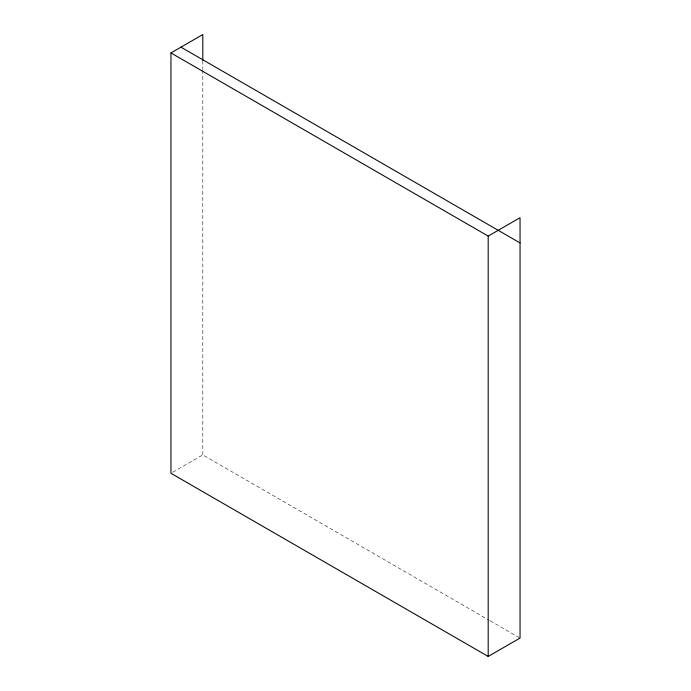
<?xml version="1.0" encoding="UTF-8"?>
<svg xmlns="http://www.w3.org/2000/svg" width="691" height="691" viewBox="0 0 691 691"><rect width="100%" height="100%" fill="white"/><g stroke="black" fill="none" stroke-linecap="round" stroke-linejoin="round"><path stroke-width="0.52" stroke-dasharray="3.46 2.59" d="M172.776 472.238L202.809 454.903L489.254 620.285M490.187 620.82L520.047 638.061M202.809 60.851L202.809 69.489M202.809 70.119L202.809 454.903"/><path stroke-width="1.04" d="M170.953 52.939L488.192 236.097L520.047 217.708L520.047 638.061L488.192 656.45L170.953 473.292L170.953 52.939L202.809 34.55L202.809 60.419M180.964 47.161L520.047 242.93M488.192 236.097L488.192 656.45"/></g></svg>
